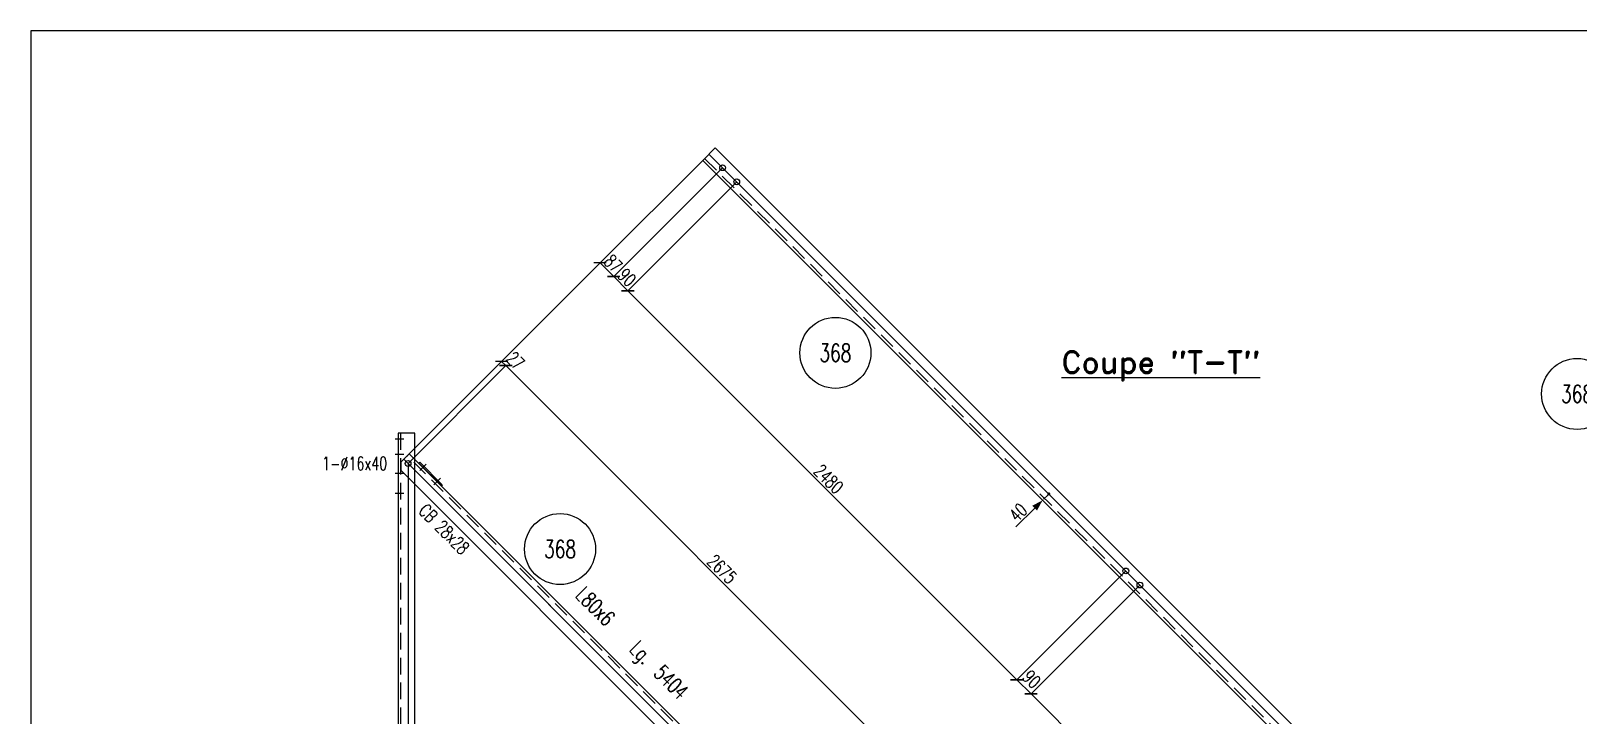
# Model space of a CAD drawing. Extents: x 161763 to 177983, y -133802 to -122322.
# Drawn here: x 161763 to 168736, y -125406 to -122322 of the extents above; entities that cross this region are included whole.
import ezdxf
from ezdxf.enums import TextEntityAlignment as Align

# ---------------------------------------------------------------- set-up
doc = ezdxf.new("R2010")
doc.units = 0
doc.header["$LTSCALE"] = 150
doc.header["$MEASUREMENT"] = 0
doc.linetypes.add('DASHED', pattern=[0.75, 0.5, -0.25])
doc.layers.get('0').update_dxf_attribs({"linetype": 'CONTINUOUS'})
for name, color, linetype in [('ASSI', 6, 'CONTINUOUS'), ('BOLLINI_1', 7, 'CONTINUOUS'), ('FORI', 2, 'CONTINUOUS'), ('LINEA_ANG', 2, 'CONTINUOUS'), ('LS', 7, 'CONTINUOUS'), ('QT_MAL', 7, 'CONTINUOUS'), ('QT_MPR', 7, 'CONTINUOUS'), ('TRAT-Y', 7, 'DASHED')]:
    doc.layers.add(name, color=color, linetype=linetype)
doc.styles.add('QUOTE', font='ROMANS8.SHX', dxfattribs={"width": 0.7})
doc.styles.add('RD', font='ROMAND8.SHX', dxfattribs={"width": 0.7})
doc.styles.add('RQL', font='ROMANS8.SHX', dxfattribs={"width": 0.7})
doc.styles.add('RS', font='ROMANS8.shx', dxfattribs={"width": 0.7})
doc.styles.get("Standard").update_dxf_attribs({"font": 'ROMANS8.SHX', "width": 0.7})
doc.dimstyles.new('FRECCE1', dxfattribs={"dimtxt": 60, "dimasz": 6.6667, "dimexe": 0, "dimexo": 0, "dimgap": 1, "dimtad": 1, "dimzin": 0, "dimdsep": 46, "dimtxsty": 'RS', "dimblk1": 'QUOTP', "dimblk2": 'QUOTF', "dimsah": 1, "dimcen": 0, "dimclrd": 2, "dimclre": 2, "dimclrt": 7, "dimadec": 0, "dimazin": 0, "dimtfac": 1, "dimtix": 1, "dimtmove": 2, "dimatfit": 3, "dimldrblk": 'QUOTP', "dimfxl": 1, "dimtolj": 1, "dimtzin": 0, "dimarcsym": 0})
doc.dimstyles.new('TRATTO', dxfattribs={"dimscale": 0, "dimtxt": 60, "dimasz": 40, "dimexe": 0, "dimexo": 0, "dimgap": 10, "dimtad": 1, "dimrnd": 0.5, "dimdsep": 46, "dimtxsty": 'RS', "dimblk1": 'OBLIQUE', "dimblk2": 'OBLIQUE', "dimsah": 1, "dimcen": 0.09, "dimclrd": 2, "dimclre": 2, "dimclrt": 7, "dimadec": 0, "dimazin": 0, "dimtfac": 1, "dimtix": 1, "dimtmove": 2, "dimatfit": 3, "dimfxl": 1, "dimtolj": 1, "dimtzin": 0, "dimarcsym": 0})

# ---------------------------------------------------------------- blocks, each defined once
blk = doc.blocks.new('ASSE98')
blk.add_line((0, 0), (1, 0))
at = {"color": 7, "style": 'QUOTE', "width": 0.5, "flags": 1}
for tag, p in [('TI', (1.3831, 6.8273)), ('DI_S', (1.3831, 6.4218)), ('D_S', (1.3831, 6.0209)), ('E_S', (1.3831, 5.6806)), ('NFORI', (1.3645, 5.2979)), ('ALAR', (1.3635, 4.9325)), ('FAM', (1.3775, 4.5465)), ('ALA', (1.3831, 4.1926)), ('DISP2', (1.3831, 3.8497)), ('DISP1', (1.3831, 3.5069)), ('PINZAF', (1.3831, 3.164)), ('PINZAI', (1.3831, 2.8211)), ('TRP', (1.3831, 2.4783)), ('NP', (1.3831, 2.1354)), ('SV', (1.3831, 1.7926)), ('PESO', (1.3831, 1.4497)), ('QUA', (1.3831, 1.1069)), ('LUN', (1.3831, 0.764)), ('PROF', (1.3831, 0.4211)), ('POS', (1.3831, 0.0783))]:
    blk.add_attdef(tag, p, '', height=0.2, dxfattribs=at)
at = {"color": 7, "flags": 1}
for tag, p in [('LAV1', (3.0743, 6.8285)), ('LAV2', (3.0743, 6.4951)), ('LAV3', (3.0743, 6.1618)), ('LAV4', (3.0743, 5.8285)), ('LAV5', (3.0743, 5.4951)), ('LAV6', (3.0743, 5.1618)), ('LAV7', (3.0743, 4.8285)), ('LAV8', (3.0743, 4.4951)), ('LAV9', (3.0743, 4.1618)), ('LAV10', (3.0743, 3.8285))]:
    blk.add_attdef(tag, p, '', height=0.2, dxfattribs=at)
blk = doc.blocks.new('16')
blk.add_circle((0, 0), 1)
blk = doc.blocks.new('_OBLIQUE')
at = {"color": 0, "linetype": 'ByBlock'}
blk.add_line((-0.5, -0.5), (0.5, 0.5), dxfattribs=at)
blk = doc.blocks.new('*D18')
at = {"layer": 'QT_MPR', "color": 2, "lineweight": -2, "transparency": 16777216}
for p, q in [((163462.6, -124272), (163903.5, -123831.1)), ((163903.5, -123831.1), (165795, -125722.5)), ((165343.4, -126174.1), (165795, -125722.5))]:
    blk.add_line(p, q, dxfattribs=at)
at = {"layer": 'QT_MPR', "color": 2, "lineweight": -2, "transparency": 16777216, "xscale": 40, "yscale": 40, "zscale": 40}
for p, rotation in [((163903.5, -123831.1), 134.9999999999999), ((165795, -125722.5), 314.9999999999999)]:
    blk.add_blockref('_OBLIQUE', p, dxfattribs=dict(at, rotation=rotation))
at = {"layer": 'QT_MPR', "color": 7, "transparency": 16777216, "insert": (164877.5, -124748.5), "char_height": 60, "attachment_point": 5, "rotation": 315, "style": 'RS'}
blk.add_mtext('\\A1;2675', dxfattribs=at)
blk = doc.blocks.new('*D20')
at = {"layer": 'QT_MPR', "color": 2, "lineweight": -2, "transparency": 16777216}
for p, q in [((163443.4, -124252.8), (163884.3, -123811.9)), ((163462.6, -124272), (163903.5, -123831.1)), ((163884.3, -123811.9), (163903.5, -123831.1))]:
    blk.add_line(p, q, dxfattribs=at)
at = {"layer": 'QT_MPR', "color": 2, "lineweight": -2, "transparency": 16777216, "xscale": 40, "yscale": 40, "zscale": 40}
for p, rotation in [((163884.3, -123811.9), 134.9999999999999), ((163903.5, -123831.1), 314.9999999999999)]:
    blk.add_blockref('_OBLIQUE', p, dxfattribs=dict(at, rotation=rotation))
at = {"layer": 'QT_MPR', "color": 7, "transparency": 16777216, "insert": (163946.2, -123808.9), "char_height": 60, "attachment_point": 5, "rotation": 315, "style": 'RS'}
blk.add_mtext('\\A1;27', dxfattribs=at)
blk = doc.blocks.new('bull')
at = {"style": 'RS', "width": 0.7, "flags": 1}
for tag, p in [('NN', (-12.25, 0)), ('DIAMETRO', (0, -4.86)), ('SERRAGGIO', (0, -9.71)), ('LUNGHEZZA', (0, -14.57)), ('NB', (0, -19.43)), ('TIPO', (0, -24.12)), ('EL', (-0.14, -29))]:
    blk.add_attdef(tag, p, '', height=3, dxfattribs=at)
at = {"style": 'RS', "width": 0.7}
blk.add_attdef('BULLONE', (0, 0), '', height=3, dxfattribs=at)
blk = doc.blocks.new('QUOTP')
at = {"layer": 'ASSI', "color": 2, "const_width": 1.07}
blk.add_lwpolyline([(-0.5, 0, 1), (0.5, 0, 1)], format="xyb", close=True, dxfattribs=at)
blk = doc.blocks.new('QUOTF')
at = {"layer": 'LS', "color": 2}
blk.add_line((7.5, 0), (25.5, 0), dxfattribs=at)
blk.add_solid([(7.5, 2.25), (0, 0), (7.5, -2.25)], dxfattribs=at)
blk = doc.blocks.new('*D59')
at = {"layer": 'QT_MAL', "color": 2, "lineweight": -2, "transparency": 16777216}
blk.add_line((166346, -124414.2), (166327.1, -124433.1), dxfattribs=at)
at = {"layer": 'QT_MAL', "color": 2, "lineweight": -2, "transparency": 16777216, "xscale": 6.6667, "yscale": 6.6667, "zscale": 6.6667}
for name, p, rotation in [('QUOTP', (166350.7, -124409.5), 45.00000000000159), ('QUOTF', (166322.4, -124437.8), 225.0000000000016)]:
    blk.add_blockref(name, p, dxfattribs=dict(at, rotation=rotation))
at = {"layer": 'QT_MAL', "color": 7, "transparency": 16777216, "insert": (166212.4, -124492.8), "char_height": 60, "attachment_point": 5, "rotation": 45, "style": 'RS'}
blk.add_mtext('\\A1;40', dxfattribs=at)
blk = doc.blocks.new('xxx')
blk.add_circle((0, 0), 8)
at = {"color": 3, "style": 'RQL', "width": 0.7}
blk.add_attdef('POS', text='', height=4, dxfattribs=at).set_placement((0, 0), align=Align.MIDDLE)
at = {"style": 'RQL', "width": 0.7, "flags": 1}
for tag, p in [('POS1', (-0.39, -5.42)), ('TIPO', (-0.39, -8.66))]:
    blk.add_attdef(tag, p, '', height=2, dxfattribs=at)
blk = doc.blocks.new('*D24')
at = {"layer": 'QT_MPR', "color": 2, "lineweight": -2, "transparency": 16777216}
for p, q in [((164880.3, -122939.1), (164389.4, -123430)), ((164944, -123002.8), (164453, -123493.7)), ((164389.4, -123430), (164453, -123493.7))]:
    blk.add_line(p, q, dxfattribs=at)
at = {"layer": 'QT_MPR', "color": 2, "lineweight": -2, "transparency": 16777216, "xscale": 40, "yscale": 40, "zscale": 40}
for p, rotation in [((164389.4, -123430), 135.0000000000016), ((164453, -123493.7), 315.0000000000016)]:
    blk.add_blockref('_OBLIQUE', p, dxfattribs=dict(at, rotation=rotation))
at = {"layer": 'QT_MPR', "color": 7, "transparency": 16777216, "insert": (164449.5, -123433.6), "char_height": 60, "attachment_point": 5, "rotation": 315, "style": 'RS'}
blk.add_mtext('\\A1;90', dxfattribs=at)
blk = doc.blocks.new('*D25')
at = {"layer": 'QT_MPR', "color": 2, "lineweight": -2, "transparency": 16777216}
for p, q in [((164944, -123002.8), (164453, -123493.7)), ((164453, -123493.7), (166206.6, -125247.3)), ((166697.5, -124756.4), (166206.6, -125247.3))]:
    blk.add_line(p, q, dxfattribs=at)
at = {"layer": 'QT_MPR', "color": 2, "lineweight": -2, "transparency": 16777216, "xscale": 40, "yscale": 40, "zscale": 40}
for p, rotation in [((164453, -123493.7), 135.0000000000016), ((166206.6, -125247.3), 315.0000000000016)]:
    blk.add_blockref('_OBLIQUE', p, dxfattribs=dict(at, rotation=rotation))
at = {"layer": 'QT_MPR', "color": 7, "transparency": 16777216, "insert": (165358.1, -124342.2), "char_height": 60, "attachment_point": 5, "rotation": 315, "style": 'RS'}
blk.add_mtext('\\A1;2480', dxfattribs=at)
blk = doc.blocks.new('*D26')
at = {"layer": 'QT_MPR', "color": 2, "lineweight": -2, "transparency": 16777216}
for p, q in [((166697.5, -124756.4), (166206.6, -125247.3)), ((166761.2, -124820), (166270.3, -125310.9)), ((166206.6, -125247.3), (166270.3, -125310.9))]:
    blk.add_line(p, q, dxfattribs=at)
at = {"layer": 'QT_MPR', "color": 2, "lineweight": -2, "transparency": 16777216, "xscale": 40, "yscale": 40, "zscale": 40}
for p, rotation in [((166206.6, -125247.3), 135.0000000000016), ((166270.3, -125310.9), 315.0000000000016)]:
    blk.add_blockref('_OBLIQUE', p, dxfattribs=dict(at, rotation=rotation))
at = {"layer": 'QT_MPR', "color": 7, "transparency": 16777216, "insert": (166273.7, -125244.3), "char_height": 60, "attachment_point": 5, "rotation": 315, "style": 'RS'}
blk.add_mtext('\\A1;90', dxfattribs=at)
blk = doc.blocks.new('*D27')
at = {"layer": 'QT_MPR', "color": 2, "lineweight": -2, "transparency": 16777216}
for p, q in [((166761.2, -124820), (166270.3, -125310.9)), ((166270.3, -125310.9), (168023.8, -127064.5)), ((168514.7, -126573.6), (168023.8, -127064.5))]:
    blk.add_line(p, q, dxfattribs=at)
at = {"layer": 'QT_MPR', "color": 2, "lineweight": -2, "transparency": 16777216, "xscale": 40, "yscale": 40, "zscale": 40}
for p, rotation in [((166270.3, -125310.9), 135.0000000000016), ((168023.8, -127064.5), 315.0000000000016)]:
    blk.add_blockref('_OBLIQUE', p, dxfattribs=dict(at, rotation=rotation))
at = {"layer": 'QT_MPR', "color": 7, "transparency": 16777216, "insert": (167175.3, -126159.4), "char_height": 60, "attachment_point": 5, "rotation": 315, "style": 'RS'}
blk.add_mtext('\\A1;2480', dxfattribs=at)
blk = doc.blocks.new('*D29')
at = {"layer": 'QT_MPR', "color": 2, "lineweight": -2, "transparency": 16777216}
for p, q in [((164790.4, -122905.8), (164327.8, -123368.4)), ((164880.3, -122939.1), (164389.4, -123430)), ((164327.8, -123368.4), (164389.4, -123430))]:
    blk.add_line(p, q, dxfattribs=at)
at = {"layer": 'QT_MPR', "color": 2, "lineweight": -2, "transparency": 16777216, "xscale": 40, "yscale": 40, "zscale": 40}
for p, rotation in [((164327.8, -123368.4), 135.0000000000016), ((164389.4, -123430), 315.0000000000016)]:
    blk.add_blockref('_OBLIQUE', p, dxfattribs=dict(at, rotation=rotation))
at = {"layer": 'QT_MPR', "color": 7, "transparency": 16777216, "insert": (164386.9, -123371), "char_height": 60, "attachment_point": 5, "rotation": 315, "style": 'RS'}
blk.add_mtext('\\A1;87', dxfattribs=at)

msp = doc.modelspace()

# ---------------------------------------------------------------- linework, layer by layer
at = {"layer": 'LINEA_ANG'}
for p, q in [((164846.973, -122849.232), (164790.405, -122905.8)), ((168668.178, -126670.437), (164846.973, -122849.232)), ((164790.405, -122905.8), (168611.61, -126727.005)), ((163492.579, -124135.021), (163417.579, -124135.021)), ((163417.579, -124135.021), (163417.579, -128047.021)), ((163492.579, -127982.021), (163492.579, -124135.021)), ((163468.13, -124228.075), (163431.361, -124264.844)), ((167289.335, -128049.28), (163468.13, -124228.075)), ((163431.361, -124304.442), (163431.361, -124264.844)), ((163431.361, -124304.442), (167212.968, -128086.049))]:
    msp.add_line(p, q, dxfattribs=at)
at = {"layer": 'LS', "color": 6}
for p, q in [((164818.689, -122877.516), (168639.894, -126698.721)), ((163443.049, -124162.021), (163404.295, -124162.021)), ((163443.049, -124232.021), (163404.295, -124232.021)), ((163443.049, -124317.021), (163404.295, -124317.021)), ((163462.579, -124272.021), (163462.579, -126688.264)), ((167245.495, -128054.936), (163462.579, -124272.021)), ((163514.96, -124304.493), (163544.622, -124274.83)), ((163578.599, -124368.133), (163608.262, -124338.47)), ((163443.049, -124407.021), (163404.295, -124407.021))]:
    msp.add_line(p, q, dxfattribs=at)
at = {"layer": 'LS', "color": 2}
msp.add_line((163884.311, -123811.893), (164327.781, -123368.424), dxfattribs=at)
at = {"layer": 'LS', "color": 8}
msp.add_lwpolyline([(161762.683, -122322.455), (161762.683, -133802.455), (174482.683, -133802.455), (174482.683, -132202.455), (177982.683, -132202.455), (177982.683, -122322.455), (161762.683, -122322.455)], close=True, dxfattribs=at)
at = {"layer": 'LS', "color": 2}
msp.add_lwpolyline([(163514.905, -124266.364), (163616.728, -124368.187), (163612.486, -124372.43), (163510.662, -124270.607)], close=True, dxfattribs=at)
at = {"layer": 'TRAT-Y'}
for p, q in [((164799.243, -122896.961), (168620.449, -126718.166)), ((163429.079, -124135.021), (163429.079, -128047.021)), ((167280.496, -128058.118), (163459.291, -124236.913))]:
    msp.add_line(p, q, dxfattribs=at)

# ---------------------------------------------------------------- block references
at = {"layer": 'ASSI'}
for p, xscale, zscale, rotation in [((164790.405, -122905.8), 5403.999999999997, 5403.999999999997, 315.0000000000016), ((163417.579, -124135.021), 3912, 3912, 270)]:
    msp.add_blockref('ASSE98', p, dxfattribs=dict(at, xscale=xscale, zscale=zscale, rotation=rotation))
ref = msp.add_blockref('ASSE98', (167264.587, -128074.028), dxfattribs=dict(at, xscale=5403.999999999999, zscale=5403.999999999999, rotation=135))
ref.add_attrib('PROF', 'L80x6', (164212.118, -124870.792), dxfattribs={"layer": '0', "color": 2, "height": 70, "rotation": 315, "style": 'QUOTE', "width": 0.7})
ref.add_attrib('LUN', '5404', (164564.493, -125223.167), dxfattribs={"layer": '0', "color": 2, "height": 70, "rotation": 315, "style": 'QUOTE', "width": 0.7})
ref.add_attrib('SV', 'Lg.', (164455.504, -125114.178), dxfattribs={"layer": '0', "color": 2, "height": 70, "rotation": 315, "style": 'QUOTE', "width": 0.7})
ref.add_attrib('LAV1', 'CB 28x28', (163504.963, -124490.961), dxfattribs={"layer": '0', "color": 7, "height": 60, "rotation": -45, "width": 0.7})
ref.add_attrib('LAV2', 'CB 28x28', (166806.287, -127790.433), dxfattribs={"layer": '0', "color": 7, "height": 60, "rotation": -45, "width": 0.7})
at = {"layer": 'BOLLINI_1'}
for p, xscale, yscale, zscale in [((165388.608, -123773.526), 20, 20, 20), ((168731.696, -123958.727), 19.99800000000225, 19.99800000000225, 19.99800000000225), ((164147.562, -124657.961), 20, 20, 20)]:
    msp.add_blockref('xxx', p, dxfattribs=dict(at, xscale=xscale, yscale=yscale, zscale=zscale)).add_auto_attribs({'POS': '368'})
at = {"layer": 'FORI', "xscale": 13, "yscale": 13, "zscale": 13}
for p in [(164880.313, -122939.14), (164943.952, -123002.779), (163462.579, -124272.021), (166697.524, -124756.351), (166761.164, -124819.991)]:
    msp.add_blockref('16', p, dxfattribs=at)
at = {"layer": 'LS', "color": 7, "xscale": 20, "yscale": 20, "zscale": 20}
msp.add_blockref('bull', (163075.141, -124301.778), dxfattribs=at).add_auto_attribs({'BULLONE': '1-%%c16x40                '})

# ---------------------------------------------------------------- texts
at = {"layer": 'LS', "color": 3, "style": 'RD'}
msp.add_text('%%UCoupe "T-T"', height=100, dxfattribs=at).set_placement((166855.872, -123831.838, -2509.509), align=Align.MIDDLE)

# ---------------------------------------------------------------- dimensions: what is measured, and where the dimension line sits
at = {"layer": 'QT_MAL'}
dim = msp.add_linear_dim(base=(166322.388, -124437.783), p1=(166350.672, -124409.499), p2=(166322.388, -124437.783), angle=45, text='40', dimstyle='FRECCE1', dxfattribs=at)
dim.commit()
dim.dimension.update_dxf_attribs({"geometry": '*D59', "text_midpoint": (166212.434, -124492.779), "dimtype": 160})
at = {"layer": 'QT_MPR'}
for base, p1, p2, text, picture, middle in [((164389.405, -123430.048), (164790.405, -122905.8), (164880.313, -122939.14), '87', '*D29', (164386.877, -123370.952)), ((164453.045, -123493.687), (164880.313, -122939.14), (164943.952, -123002.779), '90', '*D24', (164449.509, -123433.583)), ((166206.617, -125247.259), (164943.952, -123002.779), (166697.524, -124756.351), '2480', '*D25', (165358.115, -124342.189)), ((163903.509, -123831.091), (163443.382, -124252.823), (163462.579, -124272.021), '27', '*D20', (163946.174, -123808.925)), ((165794.967, -125722.549), (163462.579, -124272.021), (165343.43, -126174.085), '2675', '*D18', (164877.522, -124748.536)), ((166270.256, -125310.899), (166697.524, -124756.351), (166761.164, -124819.991), '90', '*D26', (166273.72, -125244.269)), ((168023.828, -127064.471), (166761.164, -124819.991), (168514.736, -126573.563), '2480', '*D27', (167175.326, -126159.401))]:
    dim = msp.add_linear_dim(base=base, p1=p1, p2=p2, angle=315, text=text, dimstyle='TRATTO', override={"dimscale": 1}, dxfattribs=at)
    dim.commit()
    dim.dimension.update_dxf_attribs({"geometry": picture, "text_midpoint": middle, "dimtype": 160})

doc.saveas('drawing.dxf')
